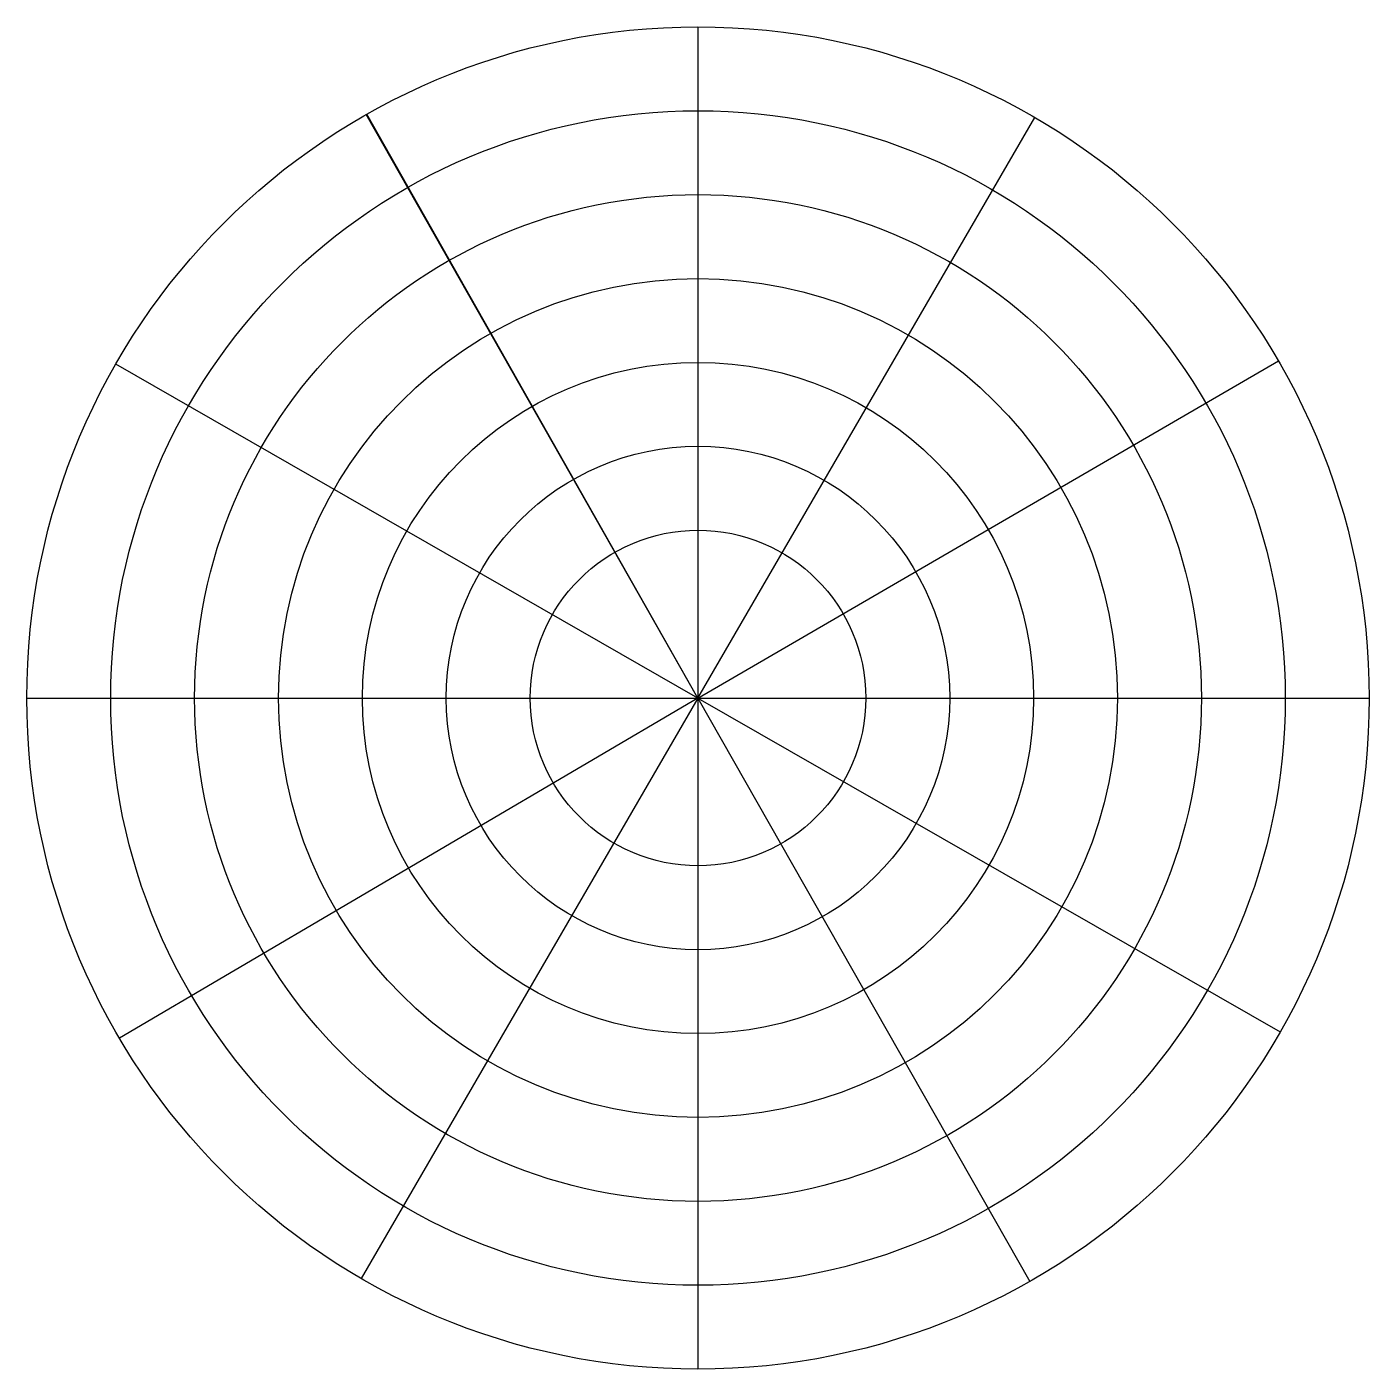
# Model space of a CAD drawing. Header units: millimetres. Extents: x -651 to 149, y 2161 to 2961.
import ezdxf

# ---------------------------------------------------------------- set-up
doc = ezdxf.new("R2010")
doc.units = ezdxf.units.MM

msp = doc.modelspace()

# ---------------------------------------------------------------- linework, layer by layer
at = {"lineweight": 30}
for p, q in [((-251.44, 2960.51), (-251.44, 2160.51)), ((-251.44, 2560.51), (-449.16, 2908.23)), ((-251.44, 2560.51), (-448.88, 2908.39)), ((-251.44, 2560.51), (-50.75, 2906.52)), ((-251.44, 2560.51), (94.48, 2761.37)), ((-251.44, 2560.51), (-598.45, 2759.47)), ((-651.44, 2560.51), (148.56, 2560.51)), ((-251.44, 2560.51), (-596.21, 2357.7)), ((-251.44, 2560.51), (-452.12, 2214.5)), ((-251.44, 2560.51), (-452.12, 2214.5)), ((-251.44, 2560.51), (-452.12, 2214.5)), ((-251.44, 2560.51), (95.58, 2361.56)), ((-251.44, 2560.51), (-53.72, 2212.8))]:
    msp.add_line(p, q, dxfattribs=at)
for radius in [400, 350, 300, 250, 200, 150, 100]:
    msp.add_circle((-251.44, 2560.51), radius, dxfattribs=at)

doc.saveas('drawing.dxf')
